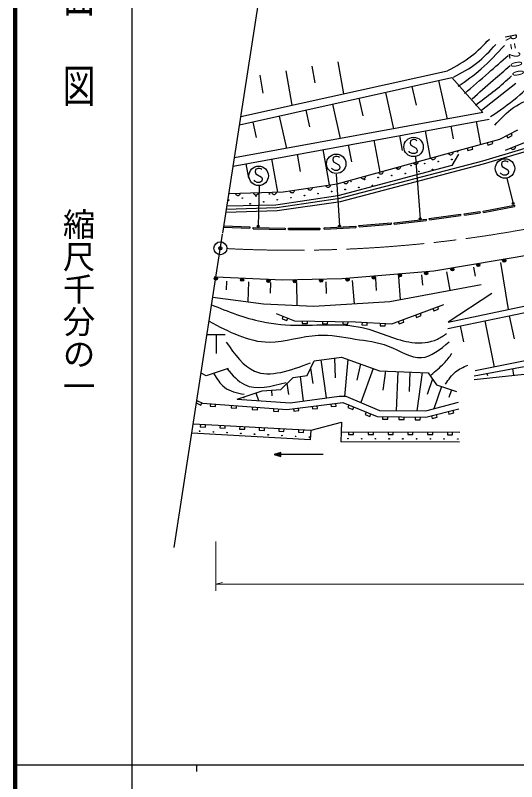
# Model space of a CAD drawing. Units: millimetres, scale not verified. Extents: x 40000 to 680000, y 20000 to 380000.
# Drawn here: x 40000 to 117430, y 202409 to 320781 of the extents above; entities that cross this region are included whole.
import ezdxf
from ezdxf.enums import TextEntityAlignment as Align

# ---------------------------------------------------------------- set-up
doc = ezdxf.new("R2010")
doc.units = ezdxf.units.MM
doc.header["$LTSCALE"] = 1000
doc.header["$PDMODE"] = 32
doc.header["$PDSIZE"] = 500
doc.linetypes.add('CHAIN', pattern=[18.5, 12, -1.5, 3.5, -1.5])
for name, color, linetype, lineweight in [('M-BGD', 7, 'Continuous', 25), ('M-BMK', 2, 'CHAIN', 13), ('M-BMK-SRVR', 3, 'Continuous', 25), ('M-STR-HTXT', 7, 'Continuous', 13), ('M-STR-STRC', 7, 'Continuous', 25), ('M-TTL', 2, 'Continuous', 140), ('M-TTL-BAND', 7, 'Continuous', 25)]:
    doc.layers.add(name, color=color, linetype=linetype, lineweight=lineweight)
doc.layers.add('M-OTRS', color=6, linetype='Continuous')
doc.styles.add('@ＭＳ ゴシック', font='')
doc.styles.add('ＭＳ ゴシック', font='')
doc.styles.get('@ＭＳ ゴシック').set_extended_font_data('@MS Gothic')
doc.styles.get('ＭＳ ゴシック').set_extended_font_data('MS Gothic')

msp = doc.modelspace()

# ---------------------------------------------------------------- linework, layer by layer
at = {"layer": 'M-BGD'}
for p, q in [((85810, 312924), (86254, 310347)), ((89831, 313616), (90685, 308651)), ((74821, 305143), (106724, 312198)), ((77769, 311541), (78245, 308773)), ((81790, 312233), (82709, 306887)), ((74620, 303845), (107409, 311175)), ((105359, 310717), (106693, 304752)), ((107409, 311175), (112179, 305751)), ((112006, 306123), (117319, 310319)), ((101261, 309801), (101909, 306900)), ((93063, 307968), (93675, 305231)), ((97162, 308884), (98422, 303247)), ((88965, 307052), (90152, 301741)), ((112179, 305751), (73833, 298771)), ((84866, 306136), (85442, 303562)), ((73637, 297506), (113174, 304737)), ((76669, 304303), (77208, 301893)), ((80768, 305220), (81882, 300236)), ((111197, 304375), (111842, 300851)), ((107244, 303652), (107597, 301718)), ((99336, 302206), (99753, 299925)), ((103290, 302929), (104061, 298715)), ((91429, 300760), (91909, 298133)), ((95383, 301483), (96280, 296575)), ((87475, 300037), (88473, 294580)), ((79568, 298591), (80502, 293481)), ((83522, 299314), (84009, 296647)), ((75614, 297868), (76026, 295615)), ((112269, 290545), (117069, 291447)), ((112306, 290348), (117106, 291251)), ((117069, 291447), (117106, 291251)), ((103940, 289398), (108729, 290075)), ((108729, 290075), (108757, 289876)), ((109324, 290136), (111744, 290485)), ((109352, 289938), (109324, 290136)), ((109352, 289938), (111773, 290287)), ((111744, 290485), (111773, 290287)), ((112306, 290348), (112269, 290545)), ((98508, 288721), (103432, 289296)), ((98532, 288523), (103455, 289097)), ((103432, 289296), (103455, 289097)), ((103968, 289200), (103940, 289398)), ((103968, 289200), (108757, 289876)), ((72175, 288068), (76196, 287887)), ((72184, 288268), (76205, 288087)), ((76205, 288087), (76196, 287887)), ((76750, 287805), (76754, 288005)), ((76750, 287805), (81673, 287702)), ((76754, 288005), (81677, 287902)), ((81677, 287902), (81673, 287702)), ((82206, 287923), (87027, 287923)), ((82206, 287723), (82206, 287923)), ((82206, 287723), (87027, 287723)), ((87027, 287923), (87027, 287723)), ((87692, 287943), (92581, 288230)), ((87703, 287743), (87692, 287943)), ((87703, 287743), (92593, 288030)), ((92581, 288230), (92593, 288030)), ((93069, 288312), (98054, 288722)), ((93085, 288112), (93069, 288312)), ((93085, 288112), (98070, 288523)), ((98054, 288722), (98070, 288523)), ((98532, 288523), (98508, 288721)), ((104655, 281318), (125408, 284814)), ((106783, 272404), (163850, 284277)), ((110766, 281886), (111001, 280484)), ((114924, 282585), (116139, 275363)), ((90413, 280131), (104655, 281318)), ((102743, 280692), (102869, 279125)), ((106608, 281186), (107091, 278316)), ((70685, 280405), (70985, 280391)), ((70985, 280391), (81240, 279906)), ((72599, 279736), (72555, 278363)), ((76013, 279625), (75914, 276549)), ((79427, 279515), (79374, 277850)), ((81240, 279906), (90413, 280131)), ((83412, 279517), (83502, 275968)), ((87968, 279631), (88015, 277796)), ((92032, 279832), (92320, 276240)), ((95602, 280119), (95749, 278297)), ((99173, 280406), (99454, 276903)), ((112490, 273592), (113974, 266458)), ((116294, 274383), (117040, 270800)), ((108685, 272800), (109198, 270333)), ((110888, 265120), (153965, 273150)), ((69602, 271463), (72403, 271457)), ((71002, 271460), (70996, 268532)), ((87199, 267557), (87982, 261687)), ((89309, 267839), (89399, 264805)), ((91341, 267631), (90846, 261912)), ((93297, 266934), (92734, 264443)), ((85602, 266272), (85944, 263921)), ((95252, 266238), (93373, 260962)), ((97174, 265850), (96752, 262876)), ((99063, 265769), (98805, 259708)), ((100951, 265689), (100823, 262691)), ((102840, 265609), (102016, 259702)), ((112846, 265485), (112913, 265125)), ((116762, 266215), (116954, 265182)), ((83975, 264986), (84465, 261207)), ((104427, 264644), (103583, 262233)), ((79558, 262890), (79614, 262009)), ((81946, 263913), (82207, 262233)), ((105833, 263459), (104655, 260016)), ((107360, 262937), (106948, 261733)), ((75217, 261829), (75284, 261629)), ((77149, 262475), (77549, 261276)), ((67463, 257664), (85666, 256686)), ((85608, 255195), (67242, 256238)), ((90312, 256457), (108666, 256399)), ((108609, 254851), (90254, 254908)), ((87555, 252954), (80001, 252954))]:
    msp.add_line(p, q, dxfattribs=at)
for points in [[(72515, 290865), (80372, 291112), (90117, 292519), (112185, 298323), (129767, 303543), (151562, 309870), (171111, 315918), (172150, 316076), (172824, 315751), (173717, 315960), (174313, 316582), (182372, 318260)], [(72531, 290365), (80416, 290614), (90216, 292028), (112319, 297842), (129908, 303063), (151705, 309391), (171223, 315430), (172072, 315558), (172766, 315224), (173975, 315507), (174567, 316124), (182474, 317770)], [(130237, 304446), (120636, 301926), (115632, 299918)], [(108594, 299961), (114831, 301670), (117600, 303102)], [(115860, 302202), (116044, 301847), (116755, 302214), (116571, 302570)], [(112886, 301137), (112991, 300751), (113763, 300962), (113657, 301348)], [(72980, 293262), (81354, 293505), (89699, 294765), (108594, 299961)], [(106858, 299484), (106915, 299400), (106982, 299335), (107080, 299279), (107170, 299254), (107271, 299249), (107395, 299283), (107479, 299339), (107543, 299407), (107599, 299505), (107624, 299595), (107630, 299696)], [(109767, 300283), (109873, 299897), (110644, 300108), (110539, 300494)], [(116511, 300271), (116577, 300194), (116651, 300137), (116755, 300093), (116847, 300078), (116948, 300084), (117067, 300132), (117144, 300197), (117201, 300272), (117245, 300376), (117260, 300468), (117254, 300569)], [(108436, 299331), (107413, 297599), (89809, 292883), (80211, 291451), (72679, 291320)], [(104159, 298742), (104215, 298658), (104283, 298593), (104381, 298537), (104471, 298512), (104572, 298507), (104696, 298541), (104780, 298597), (104844, 298664), (104900, 298763), (104925, 298853), (104930, 298954)], [(98761, 297257), (98817, 297173), (98884, 297109), (98983, 297053), (99073, 297028), (99174, 297022), (99297, 297056), (99381, 297112), (99446, 297180), (99501, 297278), (99527, 297368), (99532, 297469)], [(101460, 297999), (101516, 297915), (101584, 297851), (101682, 297795), (101772, 297770), (101873, 297764), (101996, 297798), (102080, 297855), (102145, 297922), (102201, 298021), (102226, 298110), (102231, 298211)], [(93362, 295772), (93418, 295688), (93486, 295624), (93584, 295568), (93674, 295543), (93775, 295538), (93899, 295571), (93983, 295628), (94047, 295695), (94103, 295794), (94128, 295884), (94134, 295985)], [(96061, 296515), (96118, 296431), (96185, 296366), (96284, 296310), (96373, 296285), (96474, 296280), (96598, 296314), (96682, 296370), (96746, 296438), (96802, 296536), (96827, 296626), (96833, 296727)], [(90663, 295030), (90719, 294946), (90787, 294882), (90885, 294826), (90975, 294801), (91076, 294795), (91199, 294829), (91283, 294886), (91348, 294953), (91404, 295051), (91429, 295141), (91434, 295242)], [(82349, 293656), (82395, 293566), (82455, 293494), (82546, 293426), (82632, 293391), (82732, 293374), (82858, 293393), (82948, 293439), (83020, 293498), (83087, 293589), (83123, 293675), (83140, 293775)], [(85131, 294076), (85177, 293985), (85236, 293913), (85327, 293846), (85414, 293811), (85513, 293793), (85640, 293813), (85730, 293859), (85802, 293918), (85869, 294009), (85905, 294095), (85922, 294195)], [(87913, 294495), (87959, 294405), (88018, 294333), (88109, 294266), (88195, 294231), (88295, 294213), (88422, 294232), (88512, 294278), (88584, 294338), (88651, 294429), (88686, 294515), (88704, 294615)], [(73975, 293291), (74010, 293196), (74061, 293117), (74143, 293039), (74224, 292994), (74321, 292964), (74449, 292968), (74544, 293003), (74623, 293053), (74700, 293136), (74746, 293217), (74775, 293314)], [(76767, 293372), (76802, 293277), (76852, 293198), (76934, 293121), (77016, 293075), (77113, 293046), (77240, 293049), (77335, 293084), (77414, 293135), (77492, 293217), (77537, 293298), (77567, 293395)], [(79558, 293453), (79593, 293358), (79643, 293280), (79726, 293202), (79807, 293156), (79904, 293127), (80032, 293131), (80127, 293166), (80205, 293216), (80283, 293298), (80329, 293380), (80358, 293476)], [(113612, 277814), (106857, 273409), (164408, 285523), (165730, 286918), (172117, 287395), (171787, 288974), (173952, 289304), (179517, 285376), (190246, 287882)], [(163538, 282843), (160613, 281696), (158778, 279746), (159065, 277108), (152698, 275846), (153042, 274240), (111002, 265866)], [(70498, 277250), (78337, 276236), (86120, 275832), (97830, 276603), (111923, 279209)], [(80274, 274699), (83142, 273609), (92549, 273437), (98170, 273150), (106200, 276133)], [(101810, 274502), (101949, 274127), (102699, 274406), (102560, 274781)], [(104486, 275496), (104626, 275121), (105376, 275400), (105236, 275775)], [(81334, 274296), (81192, 273922), (81940, 273638), (82082, 274012)], [(84310, 273587), (84303, 273188), (85102, 273173), (85110, 273573)], [(87445, 273530), (87438, 273130), (88238, 273116), (88245, 273515)], [(90581, 273473), (90574, 273073), (91373, 273058), (91381, 273458)], [(99133, 273508), (99272, 273133), (100022, 273411), (99883, 273786)], [(93554, 273385), (93534, 272986), (94333, 272945), (94353, 273345)], [(96365, 273242), (96344, 272843), (97143, 272802), (97164, 273201)], [(110888, 264546), (131135, 266669), (132511, 264948), (139968, 265694), (140369, 267529), (147312, 268217), (147885, 270741), (153736, 271716)], [(81001, 262982), (82890, 264845), (85060, 265126), (86145, 267417), (90364, 267979), (96230, 265890), (103784, 265568), (105070, 263720), (108123, 262675)], [(72875, 266210), (69491, 265120), (68678, 265505)], [(74252, 261506), (78115, 262797), (81001, 262982)], [(74252, 261506), (82454, 260933), (90025, 261965), (91057, 261965), (96219, 259728), (103389, 259671), (108437, 261048)], [(68100, 261273), (67928, 260912), (68651, 260569), (68822, 260930)], [(68028, 261307), (68894, 260896), (81913, 259889), (90561, 260959), (95863, 258820), (103410, 258695), (108505, 259984)], [(70123, 260801), (70092, 260402), (70890, 260340), (70920, 260739)], [(73377, 260549), (73347, 260150), (74144, 260089), (74175, 260488)], [(85840, 260375), (85889, 259978), (86683, 260076), (86634, 260473)], [(88722, 260731), (88772, 260334), (89565, 260433), (89516, 260830)], [(91515, 260574), (91366, 260203), (92108, 259904), (92257, 260274)], [(76632, 260298), (76601, 259899), (77399, 259837), (77430, 260236)], [(79887, 260046), (79856, 259647), (80654, 259586), (80684, 259984)], [(82957, 260019), (83006, 259622), (83800, 259720), (83751, 260117)], [(94167, 259505), (94017, 259134), (94759, 258834), (94909, 259205)], [(106843, 259563), (106941, 259176), (107717, 259372), (107619, 259760)], [(96721, 258806), (96715, 258406), (97514, 258393), (97521, 258793)], [(99237, 258764), (99230, 258364), (100030, 258351), (100037, 258751)], [(101753, 258722), (101746, 258322), (102546, 258309), (102552, 258709)], [(104296, 258919), (104394, 258531), (105170, 258727), (105072, 259115)], [(68581, 257604), (68559, 257205), (69358, 257162), (69379, 257561)], [(71614, 257441), (71593, 257042), (72392, 256999), (72413, 257398)], [(74648, 257278), (74627, 256879), (75426, 256836), (75447, 257235)], [(77682, 257115), (77660, 256716), (78459, 256673), (78481, 257072)], [(80716, 256952), (80694, 256553), (81493, 256510), (81514, 256909)], [(85608, 255195), (85666, 256686), (90369, 257948), (90312, 256457), (90254, 254908)], [(83749, 256789), (83728, 256390), (84527, 256347), (84548, 256746)], [(91441, 256453), (91440, 256053), (92240, 256051), (92241, 256451)], [(94500, 256444), (94499, 256044), (95299, 256041), (95300, 256441)], [(97559, 256434), (97558, 256034), (98358, 256031), (98359, 256431)], [(100618, 256424), (100617, 256024), (101417, 256022), (101418, 256422)], [(103677, 256415), (103676, 256015), (104476, 256012), (104477, 256412)], [(106736, 256405), (106735, 256005), (107535, 256003), (107536, 256403)]]:
    msp.add_lwpolyline(points, dxfattribs=at)
for points in [[(80001, 252954), (81001, 252634), (81001, 253274)], [(80121, 252954), (80961, 252694), (80961, 253214)], [(80241, 252954), (80921, 252754), (80921, 253154)], [(80361, 252954), (80881, 252814), (80881, 253094)], [(80481, 252954), (80841, 252874), (80841, 253034)], [(80641, 252954), (80801, 252934), (80801, 252974)]]:
    msp.add_lwpolyline(points, close=True, dxfattribs=at)
for centre, radius in [((108306, 299719), 50), ((107415, 298512), 50), ((99025, 297245), 50), ((101122, 297562), 50), ((103220, 297879), 50), ((105317, 298195), 50), ((98134, 296038), 50), ((100232, 296355), 50), ((102329, 296672), 50), ((104427, 296988), 50), ((91842, 295088), 50), ((93939, 295405), 50), ((96037, 295722), 50), ((88854, 293565), 50), ((90951, 293881), 50), ((93049, 294198), 50), ((95146, 294515), 50), ((75061, 292556), 50), ((77159, 292872), 50), ((79256, 293189), 50), ((82561, 292615), 50), ((84658, 292932), 50), ((86756, 293248), 50), ((72964, 292239), 50), ((76268, 291665), 50), ((78366, 291982), 50), ((80463, 292298), 50), ((115513, 282893), 250), ((115513, 282893), 150), ((115513, 282893), 50), ((107498, 281543), 250), ((111506, 282218), 250), ((111506, 282218), 150), ((111506, 282218), 50), ((95358, 280292), 250), ((99407, 280630), 250), ((99407, 280630), 150), ((99407, 280630), 50), ((103457, 280967), 250), ((103457, 280967), 150), ((103457, 280967), 50), ((107498, 281543), 150), ((107498, 281543), 50), ((70973, 280141), 250), ((70973, 280141), 150), ((70973, 280141), 50), ((75033, 279950), 250), ((75033, 279950), 150), ((75033, 279950), 50), ((79092, 279758), 250), ((79092, 279758), 150), ((79092, 279758), 50), ((83171, 279704), 250), ((83171, 279704), 150), ((83171, 279704), 50), ((87233, 279803), 250), ((87233, 279803), 150), ((87233, 279803), 50), ((91308, 279955), 250), ((91308, 279955), 150), ((91308, 279955), 50), ((95358, 280292), 150), ((95358, 280292), 50), ((68465, 256548), 50), ((70584, 256434), 50), ((72702, 256321), 50), ((74820, 256207), 50), ((76938, 256093), 50), ((79057, 255979), 50), ((81175, 255865), 50), ((83293, 255751), 50), ((85411, 255637), 50), ((91369, 255393), 50), ((93490, 255386), 50), ((95612, 255379), 50), ((97733, 255373), 50), ((99854, 255366), 50), ((101976, 255359), 50), ((104097, 255353), 50), ((106218, 255346), 50), ((108339, 255340), 50)]:
    msp.add_circle(centre, radius, dxfattribs=at)
for points, knots in [([(113371, 305131), (114773, 306078), (116176, 307025), (117464, 308107), (119837, 310100), (121822, 312550), (124311, 314433), (126008, 315717), (127939, 316738), (129967, 317336), (132568, 318095), (135354, 318071), (138079, 318452), (140966, 318815), (143750, 319601), (146641, 319792), (148152, 319862), (149676, 319777), (151180, 319494), (152762, 319214), (154338, 318733), (155646, 317857), (156851, 317048), (157827, 315903), (158994, 315029), (159715, 314489), (160508, 314052), (161302, 313615)], [0, 0, 0, 0, 1, 1, 1, 2, 2, 2, 3, 3, 3, 4, 4, 4, 5, 5, 5, 6, 6, 6, 7, 7, 7, 8, 8, 8, 9, 9, 9, 9]), ([(106822, 312275), (108085, 312957), (109349, 313639), (110469, 314508), (111462, 315278), (112342, 316195), (113222, 317112)], [0, 0, 0, 0, 1, 1, 1, 2, 2, 2, 2]), ([(107677, 311233), (108916, 311889), (110156, 312546), (111249, 313391), (112338, 314234), (113282, 315264), (114226, 316294)], [0, 0, 0, 0, 1, 1, 1, 2, 2, 2, 2]), ([(108385, 309819), (109610, 310672), (110836, 311526), (111957, 312498), (113239, 313610), (114384, 314877), (115529, 316145)], [0, 0, 0, 0, 1, 1, 1, 2, 2, 2, 2]), ([(109352, 308703), (110596, 309766), (111839, 310829), (113073, 311903), (114095, 312791), (115110, 313687), (116125, 314582)], [0, 0, 0, 0, 1, 1, 1, 2, 2, 2, 2]), ([(110543, 307884), (111626, 308861), (112709, 309837), (113818, 310787), (114681, 311526), (115560, 312250), (116401, 313013)], [0, 0, 0, 0, 1, 1, 1, 2, 2, 2, 2]), ([(111064, 306917), (112880, 308265), (114696, 309613), (116348, 311159), (116447, 311251), (116545, 311345), (116643, 311439)], [0, 0, 0, 0, 1, 1, 1, 2, 2, 2, 2]), ([(114044, 303791), (114954, 304794), (115863, 305798), (116947, 306545), (118084, 307328), (119413, 307829), (120742, 308331)], [0, 0, 0, 0, 1, 1, 1, 2, 2, 2, 2]), ([(70315, 276070), (72861, 275047), (75406, 274023), (78059, 273471), (79988, 273069), (81975, 272917), (83974, 272910), (87409, 272897), (90880, 273312), (94172, 272400), (96537, 271806), (98769, 270558), (101260, 270259), (102592, 270098), (103997, 270209), (105186, 270768), (105688, 271004), (106151, 271320), (106614, 271635)], [0, 0, 0, 0, 1, 1, 1, 2, 2, 2, 3, 3, 3, 4, 4, 4, 5, 5, 5, 6, 6, 6, 6]), ([(69921, 273527), (72965, 271927), (76008, 270328), (79181, 270310), (81664, 270295), (84226, 271250), (86778, 271380), (88689, 271478), (90594, 271114), (92489, 270768), (94206, 270531), (95904, 270353), (97588, 269698), (99350, 269012), (101097, 267805), (102739, 267913), (104224, 268011), (105623, 269186), (107022, 270360)], [0, 0, 0, 0, 1, 1, 1, 2, 2, 2, 3, 3, 3, 4, 4, 4, 5, 5, 5, 6, 6, 6, 6]), ([(72552, 270310), (73887, 268438), (75222, 266567), (76937, 265822), (79332, 264782), (82469, 265940), (85605, 267097)], [0, 0, 0, 0, 1, 1, 1, 2, 2, 2, 2]), ([(104217, 265261), (104908, 265830), (105598, 266398), (106206, 267046), (106642, 267512), (107036, 268018), (107430, 268525)], [0, 0, 0, 0, 1, 1, 1, 2, 2, 2, 2]), ([(106461, 263834), (106917, 264527), (107373, 265221), (107991, 265720), (108536, 266161), (109207, 266451), (109877, 266740)], [0, 0, 0, 0, 1, 1, 1, 2, 2, 2, 2]), ([(70665, 265414), (71144, 264626), (71622, 263838), (72297, 263324), (73121, 262695), (74239, 262474), (75356, 262253)], [0, 0, 0, 0, 1, 1, 1, 2, 2, 2, 2]), ([(72705, 266179), (73549, 265204), (74393, 264228), (75407, 263732), (77197, 262856), (79514, 263472), (81832, 264089)], [0, 0, 0, 0, 1, 1, 1, 2, 2, 2, 2])]:
    msp.add_open_spline(points, degree=3, knots=knots, dxfattribs=at)
at = {"layer": 'M-BMK'}
msp.add_arc((82816, 484492), 200000, 267.09145, 282.27325, dxfattribs=at)
at = {"layer": 'M-BMK-SRVR'}
for p, q in [((72027, 287117), (77594, 323037)), ((64507, 238585), (72009, 286996))]:
    msp.add_line(p, q, dxfattribs=at)
msp.add_circle((71669, 284803), 1000, dxfattribs=at)
at = {"layer": 'M-OTRS'}
msp.add_point((71669, 284803), dxfattribs=at)
at = {"layer": 'M-STR-HTXT'}
for p, q in [((70985, 239485), (70985, 231904)), ((70985, 232904), (71985, 233184)), ((70985, 232904), (287133, 232904))]:
    msp.add_line(p, q, dxfattribs=at)
at = {"layer": 'M-STR-STRC'}
for p, q in [((101782, 298848), (102543, 289328)), ((89569, 296264), (90086, 288240)), ((115900, 295557), (116879, 291695)), ((77655, 294415), (77519, 288213))]:
    msp.add_line(p, q, dxfattribs=at)
for points in [[(101989, 301410), (101869, 301530), (101629, 301590), (101389, 301590), (101029, 301410), (100969, 301050), (101089, 300750), (101929, 300270), (102049, 299970), (101989, 299610), (101689, 299430), (101269, 299430), (100909, 299610), (100789, 299790)], [(90049, 298813), (89929, 298933), (89689, 298993), (89449, 298993), (89089, 298813), (89029, 298453), (89149, 298153), (89989, 297673), (90109, 297373), (90049, 297013), (89749, 296833), (89329, 296833), (88969, 297013), (88849, 297193)], [(78062, 296948), (77942, 297068), (77702, 297128), (77462, 297128), (77102, 296948), (77042, 296588), (77162, 296288), (78002, 295808), (78122, 295508), (78062, 295148), (77762, 294968), (77342, 294968), (76982, 295148), (76862, 295328)], [(116106, 298080), (115986, 298200), (115746, 298260), (115506, 298260), (115146, 298080), (115086, 297720), (115206, 297420), (116046, 296940), (116166, 296640), (116106, 296280), (115806, 296100), (115386, 296100), (115026, 296280), (114906, 296460)]]:
    msp.add_lwpolyline(points, dxfattribs=at)
for centre, radius in [((101509, 300450), 1500), ((89569, 297853), 1500), ((115626, 297120), 1500), ((77582, 295988), 1500), ((116879, 291695), 150), ((116879, 291695), 90), ((116879, 291695), 30), ((102543, 289328), 150), ((102543, 289328), 90), ((102543, 289328), 30), ((77519, 288213), 150), ((77519, 288213), 90), ((77519, 288213), 30), ((90086, 288240), 150), ((90086, 288240), 90), ((90086, 288240), 30)]:
    msp.add_circle(centre, radius, dxfattribs=at)
at = {"layer": 'M-TTL'}
msp.add_line((40000, 380000), (40000, 20000), dxfattribs=at)
at = {"layer": 'M-TTL-BAND'}
for p, q in [((58000, 370000), (58000, 20000)), ((40000, 205000), (579000, 205000)), ((68000, 205000), (68000, 204000))]:
    msp.add_line(p, q, dxfattribs=at)

# ---------------------------------------------------------------- texts
at = {"layer": 'M-STR-HTXT', "insert": (115578, 317619), "char_height": 1833, "attachment_point": 7, "rotation": 281.2, "style": 'ＭＳ ゴシック'}
msp.add_mtext('\\T1.61;\\W0.7;R=200', dxfattribs=at)
at = {"layer": 'M-TTL-BAND', "style": '@ＭＳ ゴシック', "width": 1.4}
msp.add_text('平  面  図', height=3666, rotation=270, dxfattribs=at).set_placement((49777, 306475), align=Align.MIDDLE_RIGHT)
at = {"layer": 'M-TTL-BAND', "style": '@ＭＳ ゴシック'}
msp.add_text('縮尺千分の一', height=3666, rotation=270, dxfattribs=at).set_placement((49777, 261030), align=Align.MIDDLE_RIGHT)

doc.saveas('drawing.dxf')
